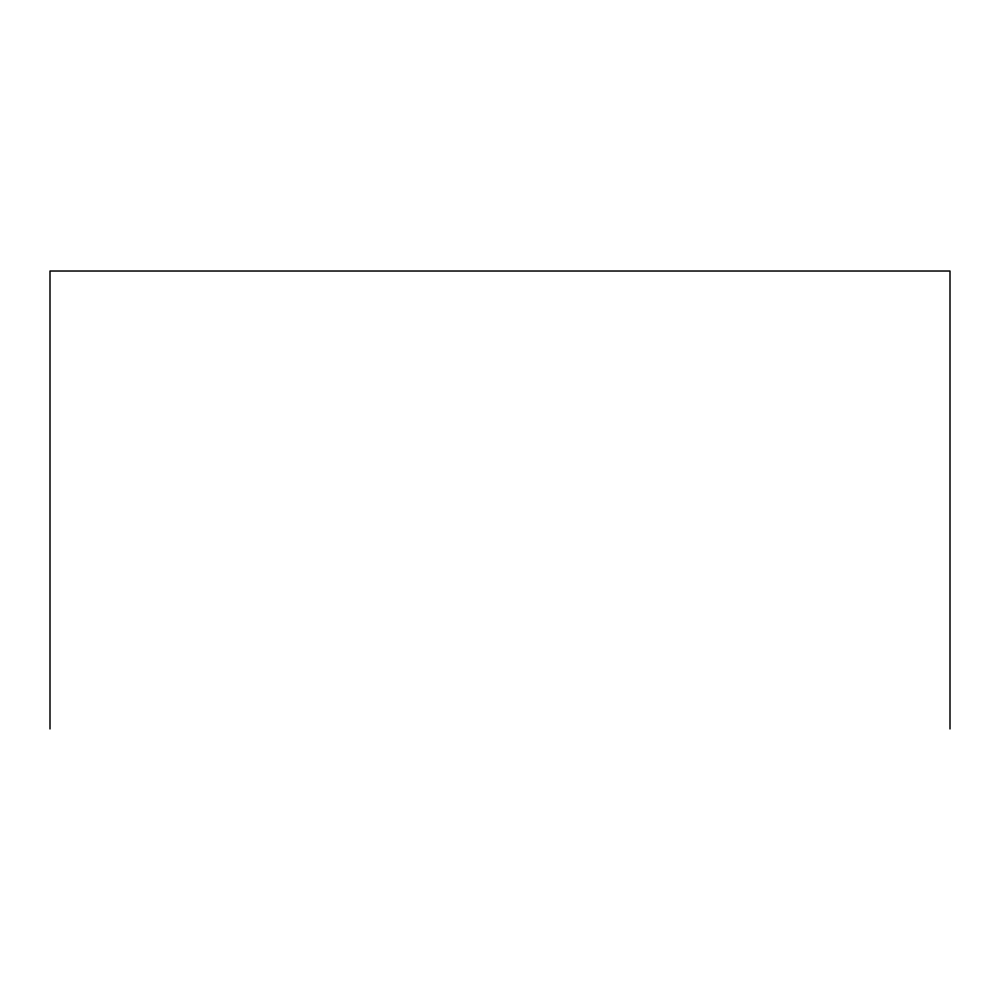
<?xml version="1.0" encoding="UTF-8"?>
<svg xmlns="http://www.w3.org/2000/svg" width="1000" height="1000" viewBox="0 0 1000 1000"><rect width="100%" height="100%" fill="white"/><g stroke="black" fill="none" stroke-linecap="round" stroke-linejoin="round"><path stroke-width="1.5" d="M950 728.975L950 271.025L50 271.025L50 728.975"/></g></svg>
